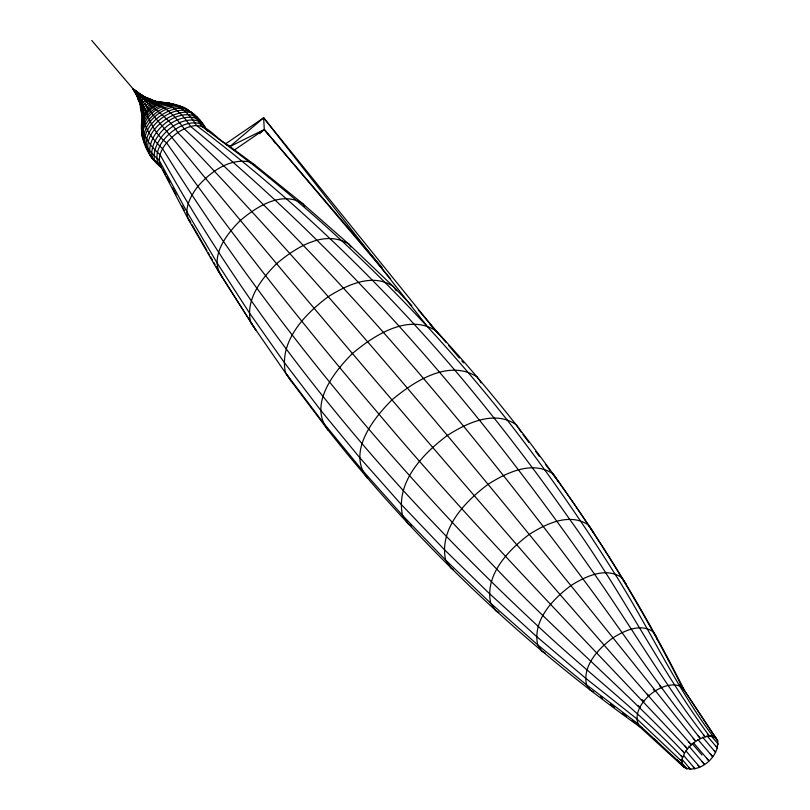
<?xml version="1.0" encoding="UTF-8"?>
<svg xmlns="http://www.w3.org/2000/svg" width="810" height="810" viewBox="0 0 810 810"><rect width="100%" height="100%" fill="white"/><g stroke="black" fill="none" stroke-linecap="round" stroke-linejoin="round"><path stroke-width="1.21" d="M91.773 40.5L133.245 89.07C141.163 100.592 143.35 114.959 141.507 128.598C141.801 143.704 149.688 157.95 161.2 167.397M144.879 97.392C138.216 92.401 135.766 93.13 133.245 89.07L138.145 98.405L140.586 105.118L136.566 95.023L133.245 89.07L144.139 96.724L154.234 101.189C150.235 98.729 139.118 93.069 139.452 101.716L139.907 101.969C135.078 98.202 140.454 91.814 144.595 96.977L148.098 99.124L147.714 98.547C138.388 96.825 139.695 109.087 142.125 114.595C141.74 101.949 156.563 99.438 166.04 103.133C182.645 103.7 198.015 114.463 206.034 128.76L194.461 114.595L185.044 108.499C166.698 105.027 136.131 129.721 147.157 148.838M142.094 116.134C143.36 108.337 151.49 101.27 159.519 102.252M142.104 119.242C143.734 108.54 138.986 97.868 133.245 89.07L140.829 95.155M430.13 324.628L436.236 330.956C534.519 437.329 617.23 557.786 682.212 687.184L717.701 740.765C719.624 756.56 699.263 774.249 684.197 767.465L682.465 764.893L681.929 761.501L636.417 718.541L585.448 678.061L536.331 636.306L489.139 593.325L443.91 549.16L400.717 503.871L359.6 457.508L320.598 410.133L283.783 361.797L249.176 312.559L216.817 262.47L186.766 211.602L159.033 160.005C149.364 151.986 137.416 138.065 145.344 125.135C153.576 110.636 173.715 98.273 188.72 110.555M713.61 735.976L717.701 740.765L682.212 687.184C663.481 676.431 627.517 706.776 639.454 726.56L684.197 767.465L681.747 764.589M259.676 133.65L264.273 129.549L263.645 117.784L225.372 143.988L229.949 146.519L264.273 129.549L382.188 267.654M229.949 146.519L263.645 117.784L438.2 333.862M234.06 150.235L264.273 129.549L390.724 278.954M140.778 94.841L138.267 93.211L136.88 94.011L136.677 95.185L137.366 95.276L133.245 89.07L143.542 96.643L157.626 102.242C151.348 96.937 139.209 104.682 142.327 112.155M713.519 735.318L715.969 738.193L713.154 736.624L709.449 736.158C658.5 666.671 620.359 588.9 569.592 519.21C533.527 467.765 495.254 417.899 454.653 369.947C377.419 279.774 291.387 196.982 196.496 125.509C190.522 115.101 181.035 105.826 168.956 103.316C152.574 105.118 136.89 121.966 142.914 138.874M166.04 103.133L154.609 101.301M162.759 102.789C147.359 101.361 138.895 118.655 142.044 131.979M436.236 330.956C408.432 312.832 374.068 335.36 352.421 353.494C334.064 371.83 307.891 404.878 328.293 430.383C417.292 543.226 522.339 643.272 639.454 726.56L642.3 728.149M168.956 103.316C156.644 100.369 141.912 111.426 142.195 124.092M178.959 106.272L182.351 107.447M185.611 108.884C167.599 99.64 137.953 124.73 144.848 143.826M177.937 105.695C161.666 100.005 140.768 118.047 142.287 134.885M174.525 104.824C160.785 98.182 140.737 112.327 142.53 127.393C144.433 138.358 151.693 147.562 159.995 154.589C227.023 275.876 310.159 387.747 403.107 490.354C446.239 537.486 491.346 582.775 538.103 626.292C585.519 670.943 637.764 710.178 682.638 757.522L681.929 761.501L680.299 759.588M169.351 103.285L171.021 104.217M206.55 130.035L203.624 125.185C184.234 114.048 147.005 145.466 159.368 165.949L161.322 167.052M226.02 143.603C215.895 138.48 208.636 125.975 196.496 125.509C189.692 125.965 183.435 128.871 177.795 132.526C167.994 139.857 156.917 151.328 159.762 164.622L187.829 218.386L218.163 271.036L255.808 330.034L222.537 277.516C207.795 258.42 226.415 234.08 240.459 220.391C256.648 206.631 281.91 190.461 302.727 203.644L348.958 244.225L393.478 286.679L411.804 305.654M304.611 206.418L302.727 203.644L254.846 164.977L249.217 161.838L201.538 126.147L197.68 120.032L190.552 112.408C168.52 108.641 132.921 140.181 154.427 160.977M149.192 153.161L150.336 155.247L152.29 156.33M158.78 164.683L156.796 163.569L151.976 157.343C148.797 135.594 178.737 109.37 199.462 119.495L201.913 123.14M411.591 525.882L408.402 524.1L402.519 515.383L361.432 469.223L322.41 421.656L285.495 372.732C278.761 341.233 304.975 314.067 328.182 296.733C346.72 284.988 373.025 272.413 393.478 286.679L396.272 290.82M453.215 569.46L451.2 568.337L445.621 560.074L402.519 515.383C395.432 482.213 423.043 453.6 447.484 435.345C467.005 422.962 494.718 409.718 516.264 424.754L521.488 432.5M498.849 612.471L495.76 610.75L490.688 603.237L445.621 560.074C438.899 528.626 465.072 501.511 488.248 484.198C506.756 472.473 533.01 459.918 553.433 474.164L559.011 482.426C606.275 548.39 648.324 618.02 684.541 690.636L681.261 686.789M545.059 652.981L542.022 651.291L537.668 644.831L490.688 603.237C484.582 574.665 508.366 550.02 529.416 534.296C546.234 523.635 570.098 512.234 588.657 525.174L593.72 532.686M593.669 691.993L589.943 689.907L586.501 684.804L537.668 644.831C532.413 620.268 552.865 599.086 570.959 585.559C585.417 576.396 605.931 566.595 621.888 577.722L626.241 584.182M144.96 97.939L141.77 95.519M227.985 145.061L254.846 164.977M600.504 696.742L602.498 698.23M610.446 704.173L614.426 707.14M622.374 713.083L626.353 716.05M632.316 720.505L638.28 724.96M138.793 93.494L133.245 89.07L137.082 95.317M138.783 93.96L140.758 95.529M137.923 97.473L133.245 89.07L135.948 91.55M681.007 755.608L682.638 757.522L684.531 753.219C624.338 689.421 557.077 632.802 496.743 569.096C452.648 523.635 409.84 476.938 368.58 428.895C293.352 340.575 223.519 247.506 162.577 148.736C153.93 140.464 145.061 130.491 143.866 118.068C144.464 107.426 139.188 97.514 133.245 89.07C141.102 96.572 151.024 102.981 162.182 103.467C174.757 105.826 183.931 116.164 190.583 126.421C297.128 213.496 392.759 313.328 479.378 420.096C519.585 470.114 557.928 521.599 594.581 574.28C632.286 627.912 664.777 685.037 705.105 736.827L709.449 736.158L707.808 734.245M654.186 738.76L656.92 741.282M676.978 759.78L678.81 761.461M682.455 764.832L687.012 769.034L681.291 762.331M688.905 767.789L690.717 769.5L681.726 758.97M135.462 92.056L133.245 89.07L135.888 91.662M693.279 767.07L695.061 768.832L683.61 755.426M682.081 750.344L684.531 753.219L687.487 748.885C583.716 638.067 476.584 530.236 378.776 413.94C304.317 326.582 232.875 236.591 166.597 142.844C148.058 129.114 147.278 105.675 133.245 89.07C140.221 95.965 148.108 103.012 158.011 105.037C169.391 109.249 177.208 119.384 184.204 128.81C284.583 220.725 376.852 321.175 463.472 426.07C504.438 476.007 544.158 526.946 582.795 578.704C622.566 631.597 658.955 686.961 700.417 738.588L705.105 736.827L703.465 734.913M713.154 736.624C675.013 685.624 648.921 627.335 614.81 573.774C581.448 520.496 545.424 468.939 506.706 419.418C431.173 324.01 344.979 236.996 249.217 161.838C229.078 158.112 210.438 172.003 197.873 186.371C190.563 196.06 181.804 211.197 190.603 222.497M697.997 765.247L699.749 767.07L685.847 750.799M135.594 91.986L133.245 89.07L135.817 91.783M685.037 746.02L687.487 748.885L691.294 744.825C515.788 544.34 340.706 343.42 171.791 137.315L156.452 119.232L133.245 89.07C146.873 104.956 166.445 114.362 177.795 132.526C362.11 325.225 529.74 532.879 695.709 741.312L700.417 738.588L697.967 735.713M701.936 761.542L704.457 764.346L688.915 746.152M133.245 89.07L135.705 91.895M642.239 699.648L643.889 701.571M638.27 705.469L639.91 707.393M418.223 309.855L446.269 342.671M448.73 345.546L459.392 358.03M461.852 360.906L463.492 362.829M205.365 128.284L207.826 131.169M679.752 684.298L682.212 687.184M710.876 735.541L718.227 744.157M706.897 735.693L717.528 748.136L716.081 746.071M659.644 685.776L661.284 687.7M702.553 737.12L715.635 752.439L714.157 750.435M697.957 739.53L712.678 756.763L710.35 753.796M653.305 689.452L654.946 691.375M693.259 738.447L695.709 741.312L691.294 744.825L688.844 741.96M693.33 742.638L708.861 760.823L706.452 757.947M692.094 743.479L701.946 755.011M647.372 694.18L649.012 696.104M680.825 762.979L682.465 764.893L637.126 723.107L586.501 684.804C582.349 665.385 598.509 648.638 612.826 637.946C624.247 630.696 640.467 622.951 653.083 631.739L656.525 636.852L656.88 639.1M264.273 129.549L268.252 134.45M273.81 141.315L275.4 143.279M263.645 117.784L426.667 325.61M522.896 434.464L528.91 442.462M535.683 451.453L539.45 456.445M545.464 464.444L549.98 470.438M552.987 474.437L559.011 482.426M350.862 247.05L348.958 244.225C324.78 228.916 295.427 247.698 276.625 263.675C261.417 278.772 245.035 299.71 250.725 322.501L291.074 381.004L328.293 430.383M481.17 382.907L477.181 376.994C448.902 358.567 413.961 381.469 391.949 399.917C373.288 418.557 346.67 452.172 367.416 478.102M203.624 125.185L201.649 122.249C181.015 112.165 151.186 138.277 154.356 159.945L159.762 164.622L161.534 167.245M199.503 120.568L197.063 116.944C176.448 106.869 146.671 132.951 149.83 154.578M192.851 114.2L191.676 112.458C172.824 101.635 136.596 132.192 148.625 152.118M151.44 100.713L150.923 99.954C145.162 97.656 138.307 105.594 142.064 110.97M285.495 372.732L291.074 381.004M150.336 155.247L152.27 158.203M191.919 224.603L206.915 250.523M208.16 252.679L209.415 254.836M210.661 257.003L212.534 260.243M213.789 262.399L215.035 264.556M216.29 266.723L222.537 277.516M162.699 169.229L165.625 174.768M166.789 176.985L169.705 182.523M172.621 188.072L176.124 194.714M181.956 205.801L184.295 210.225M189.54 220.198L190.704 222.416"/></g></svg>
